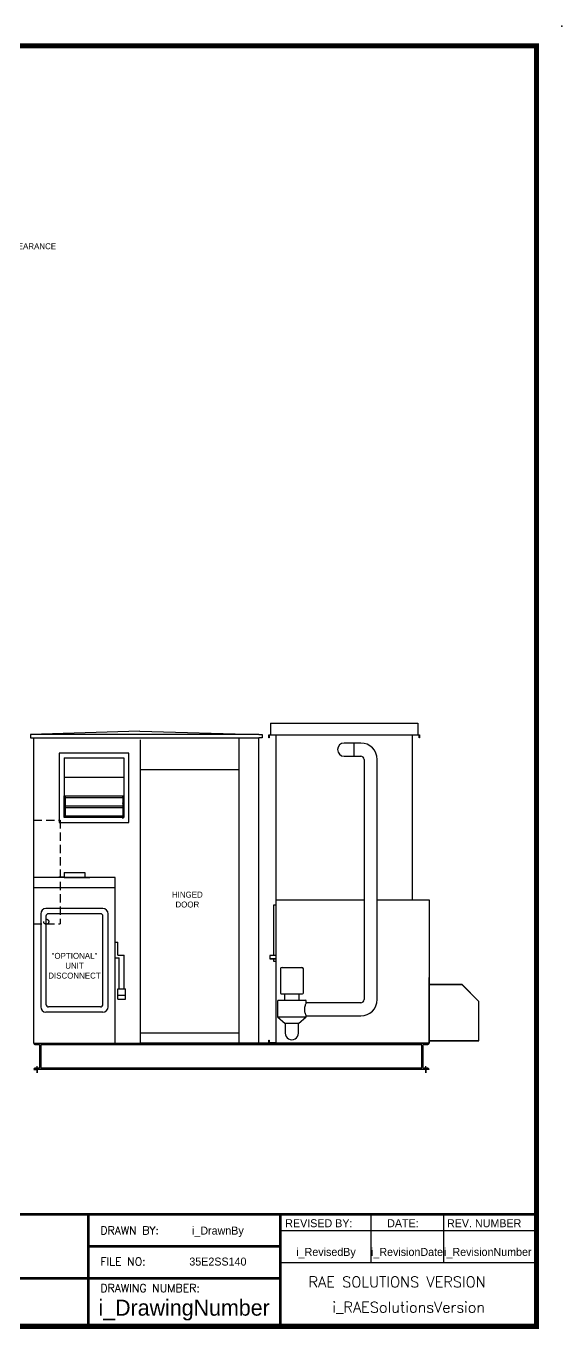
# Model space of a CAD drawing. Header units: inches. Extents: x -268 to 373, y -127 to 277.
# Drawn here: x 210.4 to 373.1, y -118.4 to 277.2 of the extents above; entities that cross this region are included whole.
import ezdxf
from ezdxf.enums import TextEntityAlignment as Align

# ---------------------------------------------------------------- set-up
doc = ezdxf.new("R2010")
doc.units = ezdxf.units.IN
doc.header["$MEASUREMENT"] = 0
doc.linetypes.add('HIDDEN', pattern=[0.375, 0.25, -0.125])
doc.layers.get('0').update_dxf_attribs({"color": 10})
doc.styles.add('SIMPLEX', font='SIMPLEX')

msp = doc.modelspace()

# ---------------------------------------------------------------- linework, layer by layer
at = {"color": 1, "linetype": 'Continuous'}
for p, q in [((284.63186, 65.52227), (329.38186, 65.52227)), ((284.63186, 65.52227), (284.63186, 62.02227)), ((284.63186, 65.49027), (329.38186, 65.49027)), ((284.63186, 65.49027), (284.63186, 61.99027)), ((329.38186, 65.52227), (329.38186, 62.02227)), ((329.38186, 65.49027), (329.38186, 61.99027)), ((284.13186, 62.02227), (286.38186, 62.02227)), ((284.13186, 61.14227), (284.13186, 62.02227)), ((284.13186, 61.99027), (286.38186, 61.99027)), ((284.13186, 61.11027), (284.13186, 61.99027)), ((284.25686, 61.14227), (284.13186, 61.14227)), ((284.25686, 61.11027), (284.13186, 61.11027)), ((286.38186, 61.89727), (284.25686, 61.89727)), ((284.25686, 61.89727), (284.25686, 61.14227)), ((286.38186, 61.86527), (284.25686, 61.86527)), ((284.25686, 61.86527), (284.25686, 61.11027)), ((286.38186, 62.02227), (286.38186, 62.00627)), ((286.38186, 62.02227), (327.63186, 62.02227)), ((286.38186, 62.00627), (327.63186, 62.00627)), ((286.38186, 61.99027), (286.38186, 61.97427)), ((286.38186, 61.99027), (327.63186, 61.99027)), ((286.38186, 61.97427), (327.63186, 61.97427)), ((286.38186, 11.91327), (286.38186, 61.89727)), ((286.38186, 11.88127), (286.38186, 61.86527)), ((310.02277, 59.49027), (307.00686, 59.49027)), ((310.02277, 55.4896), (310.02277, 59.49094)), ((312.02277, 59.49027), (310.02277, 59.49027)), ((327.63186, 62.02227), (329.88186, 62.02227)), ((327.63186, 62.02227), (327.63186, 62.00627)), ((327.63186, 61.99027), (329.88186, 61.99027)), ((327.63186, 61.99027), (327.63186, 61.97427)), ((327.63186, 61.89727), (327.63186, 11.91327)), ((329.75686, 61.89727), (327.63186, 61.89727)), ((327.63186, 61.86527), (327.63186, 11.88127)), ((329.75686, 61.86527), (327.63186, 61.86527)), ((329.75686, 61.14227), (329.75686, 61.89727)), ((329.75686, 61.11027), (329.75686, 61.86527)), ((329.88186, 61.14227), (329.75686, 61.14227)), ((329.88186, 61.11027), (329.75686, 61.11027)), ((329.88186, 62.02227), (329.88186, 61.14227)), ((329.88186, 61.99027), (329.88186, 61.11027)), ((241.57789, 56.45416), (220.45289, 56.45416)), ((220.45289, 56.45416), (220.45289, 35.32916)), ((241.57789, 35.32916), (241.57789, 56.45416)), ((307.00686, 55.49027), (310.02277, 55.49027)), ((310.02277, 55.49027), (312.02277, 55.49027)), ((221.95289, 54.95416), (240.07789, 54.95416)), ((313.02277, 54.49027), (313.02277, -18.36881)), ((317.02277, -18.36881), (317.02277, 54.49027)), ((221.95289, 36.82916), (221.95289, 43.46071)), ((222.01539, 36.89166), (222.01539, 43.46071)), ((222.26539, 43.46071), (222.26539, 43.32916)), ((239.76539, 43.32916), (222.26539, 43.32916)), ((222.26539, 43.32916), (222.26539, 42.82916)), ((239.76539, 42.82916), (222.26539, 42.82916)), ((222.26539, 42.82916), (222.26539, 40.32916)), ((239.76539, 40.32916), (222.26539, 40.32916)), ((222.26539, 40.32916), (222.26539, 39.82916)), ((239.76539, 39.82916), (222.26539, 39.82916)), ((222.26539, 39.82916), (222.26539, 37.32916)), ((239.76539, 43.46071), (239.76539, 43.32916)), ((239.76539, 43.32916), (239.76539, 42.82916)), ((239.76539, 42.82916), (239.76539, 40.32916)), ((239.76539, 40.32916), (239.76539, 39.82916)), ((239.76539, 39.82916), (239.76539, 37.32916)), ((240.01539, 43.46071), (240.01539, 36.89166)), ((240.07789, 43.46071), (240.07789, 36.82916)), ((240.07789, 36.82916), (221.95289, 36.82916)), ((240.01539, 36.89166), (222.01539, 36.89166)), ((239.76539, 37.32916), (222.26539, 37.32916)), ((222.26539, 37.32916), (222.26539, 36.89166)), ((239.76539, 37.32916), (239.76539, 36.89166)), ((220.45289, 35.32916), (241.57789, 35.32916)), ((286.38186, 11.89727), (313.02277, 11.89727)), ((286.38186, -31.47773), (286.38186, 11.89727)), ((286.38186, 11.88127), (313.02277, 11.88127)), ((286.39786, 11.89727), (286.39786, 11.91327)), ((286.39786, 11.86527), (286.39786, 11.88127)), ((317.02277, 11.91327), (327.63186, 11.91327)), ((317.02277, 11.89727), (332.75686, 11.89727)), ((317.02277, 11.88127), (327.63186, 11.88127)), ((327.61586, 11.91327), (327.61586, 11.89727)), ((327.61586, 11.88127), (327.61586, 11.86527)), ((332.75686, 11.89727), (332.75686, -11.68673)), ((285.50686, 10.27227), (285.50686, -4.97773)), ((286.38186, 10.27227), (285.50686, 10.27227)), ((285.50686, 10.24027), (285.50686, -5.00973)), ((286.38186, 10.24027), (285.50686, 10.24027)), ((286.38186, 11.86527), (313.02277, 11.86527)), ((286.38186, -31.50973), (286.38186, 11.86527)), ((317.02277, 11.86527), (332.75686, 11.86527)), ((332.75686, 11.86527), (332.75686, -11.71873)), ((284.38186, -4.97773), (284.38186, -5.97773)), ((286.38186, -4.97773), (284.38186, -4.97773)), ((284.38186, -5.00973), (284.38186, -6.00973)), ((286.38186, -5.00973), (284.38186, -5.00973)), ((284.38186, -5.97773), (286.38186, -5.97773)), ((284.38186, -6.00973), (286.38186, -6.00973)), ((285.50686, -5.97773), (285.50686, -6.72773)), ((285.50686, -6.00973), (285.50686, -6.75973)), ((285.50686, -6.72773), (286.38186, -6.72773)), ((285.50686, -6.75973), (286.38186, -6.75973)), ((287.63186, -9.11881), (287.63186, -16.36881)), ((288.13186, -8.61881), (294.13186, -8.61881)), ((294.63186, -16.36881), (294.63186, -9.11881)), ((332.74086, -11.68673), (332.74086, -31.58673)), ((332.74086, -11.68673), (332.75686, -11.68673)), ((332.74086, -11.71873), (332.74086, -31.61873)), ((332.74086, -11.71873), (332.75686, -11.71873)), ((332.75686, -11.68673), (332.75686, -13.85273)), ((332.75686, -11.71873), (332.75686, -13.88473)), ((332.75686, -13.85273), (332.75686, -30.85273)), ((342.79086, -13.85273), (332.75686, -13.85273)), ((332.75686, -13.88473), (332.75686, -30.88473)), ((342.79086, -13.88473), (332.75686, -13.88473)), ((347.88186, -18.94373), (342.79086, -13.85273)), ((347.88186, -18.97573), (342.79086, -13.88473)), ((286.75686, -18.86881), (286.75686, -23.61881)), ((287.00686, -18.61881), (295.25686, -18.61881)), ((287.88186, -16.61881), (294.38186, -16.61881)), ((288.88186, -16.61881), (288.88186, -18.61881)), ((293.38186, -18.61881), (293.38186, -16.61881)), ((295.50686, -19.36881), (295.50686, -18.86881)), ((312.02277, -19.36881), (295.50686, -19.36881)), ((347.88186, -30.85273), (347.88186, -18.94373)), ((347.88186, -30.88473), (347.88186, -18.97573)), ((286.75686, -23.61881), (295.50686, -23.61881)), ((286.75686, -23.61881), (289.13186, -25.61881)), ((293.13186, -25.61881), (295.50686, -23.61881)), ((295.50686, -23.61881), (295.50686, -23.36854)), ((295.50686, -23.36881), (312.02277, -23.36881)), ((293.13186, -25.61881), (289.13178, -25.61881)), ((289.13186, -25.61881), (289.13186, -28.63477)), ((293.13186, -28.63477), (293.13186, -25.61881)), ((284.13186, -30.72273), (284.25686, -30.72273)), ((284.13186, -31.60273), (284.13186, -30.72273)), ((284.13186, -30.75473), (284.25686, -30.75473)), ((284.13186, -31.63473), (284.13186, -30.75473)), ((332.75686, -31.60273), (284.13186, -31.60273)), ((332.75686, -31.61873), (284.13186, -31.61873)), ((332.75686, -31.63473), (284.13186, -31.63473)), ((332.75686, -31.63473), (284.13186, -31.63473)), ((284.25686, -30.72273), (284.25686, -31.47773)), ((284.25686, -30.75473), (284.25686, -31.50973)), ((284.25686, -31.47773), (286.38186, -31.47773)), ((284.25686, -31.50973), (286.38186, -31.50973)), ((332.74086, -31.58673), (332.75686, -31.58673)), ((332.74086, -31.60273), (332.75686, -31.60273)), ((332.74086, -31.61873), (332.75686, -31.61873)), ((332.74086, -31.61873), (332.75686, -31.61873)), ((332.75686, -30.85273), (332.75686, -31.58673)), ((332.75686, -30.85273), (347.88186, -30.85273)), ((332.75686, -30.88473), (332.75686, -31.61873)), ((332.75686, -30.88473), (347.88186, -30.88473)), ((332.75686, -31.58673), (332.75686, -31.60273)), ((332.75686, -31.60273), (332.75686, -31.61873)), ((332.75686, -31.61873), (332.75686, -31.63473)), ((332.75686, -31.61873), (332.75686, -31.63473))]:
    msp.add_line(p, q, dxfattribs=at)
at = {"color": 1, "ltscale": 5}
for p, q in [((244.94436, 63.11027), (211.75686, 62.11027)), ((281.13186, 62.11027), (211.75686, 62.11027)), ((212.75686, 62.11027), (211.75686, 62.11027)), ((211.75686, 62.11027), (211.75686, 61.11027)), ((211.75686, 61.11027), (212.75686, 61.11027)), ((211.75686, 61.11027), (281.13186, 61.11027)), ((212.75686, -31.63473), (212.75686, 61.11027)), ((244.94436, 63.11027), (281.13186, 62.11027)), ((245.13186, -31.63473), (245.13186, 60.49027)), ((275.13186, -31.63473), (275.13186, 61.11027)), ((275.13186, -31.63473), (275.13186, 60.49027)), ((281.13186, 62.11027), (282.13186, 62.11027)), ((281.13186, -31.63473), (281.13186, 61.11027)), ((282.13186, 61.11027), (281.13186, 61.11027)), ((282.13186, 62.11027), (282.13186, 61.11027)), ((275.13186, 51.36527), (245.13186, 51.36527)), ((212.75686, -31.63473), (212.75686, -31.63473)), ((212.75686, -31.63473), (332.75686, -31.63473)), ((215.00686, -39.63473), (215.00686, -31.63473)), ((275.13186, -28.63473), (245.13186, -28.63473)), ((275.13186, -31.63473), (245.13186, -31.63473)), ((281.13186, -31.63473), (275.13186, -31.63473)), ((284.13186, -31.63473), (281.13186, -31.63473)), ((284.13186, -31.63473), (281.13186, -31.63473)), ((330.50686, -31.63473), (330.50686, -39.63473)), ((332.75686, -31.63473), (332.75686, -31.63473)), ((213.13186, -32.00973), (214.25686, -32.00973)), ((214.63186, -38.88473), (214.63186, -32.38473)), ((215.00686, -32.00973), (330.50686, -32.00973)), ((330.88186, -32.38473), (330.88186, -38.88473)), ((331.25686, -32.00973), (332.38186, -32.00973)), ((214.25686, -39.25973), (213.13186, -39.25973)), ((213.75686, -40.63473), (213.75686, -38.63473)), ((330.50686, -39.25973), (215.00686, -39.25973)), ((332.38186, -39.25973), (331.25686, -39.25973)), ((331.75686, -40.63473), (331.75686, -38.63473)), ((332.75686, -39.63473), (212.75686, -39.63473)), ((212.75686, -39.63473), (212.75686, -39.63473)), ((212.75686, -39.63473), (213.75686, -39.63473)), ((213.75686, -39.63473), (213.75686, -40.63473)), ((332.75686, -39.63473), (331.75686, -39.63473)), ((331.75686, -39.63473), (331.75686, -40.63473)), ((332.75686, -39.63473), (332.75686, -39.63473))]:
    msp.add_line(p, q, dxfattribs=at)
at = {"ltscale": 5}
for p, q in [((221.95289, 54.95416), (221.95289, 43.46071)), ((240.07789, 54.95416), (240.07789, 43.46071)), ((221.95289, 49.11866), (240.07789, 49.11866)), ((221.95289, 43.46071), (240.07789, 43.46071))]:
    msp.add_line(p, q, dxfattribs=at)
at = {"color": 1, "linetype": 'HIDDEN', "ltscale": 10}
for p, q in [((212.75686, 36.07628), (220.75686, 36.07628)), ((212.75686, 36.07628), (220.75686, 36.07628)), ((220.75686, 36.07628), (220.75686, 4.57628)), ((212.75686, 4.57628), (220.75686, 4.57628)), ((224.27453, -31.63473), (256.27453, -31.63473))]:
    msp.add_line(p, q, dxfattribs=at)
at = {"color": 1}
for p, q in [((221.96639, 20.2032), (221.96639, 18.63101)), ((221.96639, 20.2032), (228.25514, 20.2032)), ((228.25514, 20.2032), (228.25514, 18.63101)), ((237.46467, 18.67527), (212.75686, 18.67527)), ((221.96639, 18.72927), (220.3942, 18.72927)), ((221.96639, 18.63101), (220.3942, 18.63101)), ((221.96639, 18.63101), (228.25514, 18.63101)), ((228.25514, 18.72927), (229.82733, 18.72927)), ((228.25514, 18.63101), (229.82733, 18.63101)), ((237.46467, -31.63473), (237.46467, 18.67527)), ((237.46467, 15.5309), (212.75686, 15.5309)), ((237.46467, 15.5309), (212.75686, 15.5309)), ((233.7578, 9.24215), (216.46373, 9.24215)), ((233.7578, 9.24215), (216.46373, 9.24215)), ((214.89155, 7.66996), (214.89155, -20.62941)), ((216.46373, 6.88387), (216.46373, -19.84332)), ((232.9717, 7.66996), (217.24983, 7.66996)), ((232.9717, 7.66996), (217.24983, 7.66996)), ((233.7578, -19.84332), (233.7578, 6.88387)), ((235.32998, -20.62941), (235.32998, 7.66996)), ((237.46467, -0.97707), (238.25076, -0.97707)), ((238.25076, -4.90754), (238.25076, -0.97707)), ((237.46467, -5.69363), (238.64381, -5.69363)), ((238.25076, -4.90754), (240.216, -4.90754)), ((238.64381, -15.12676), (238.64381, -5.69363)), ((240.216, -15.12676), (240.216, -4.90754)), ((238.25076, -18.27113), (238.25076, -15.12676)), ((238.25076, -15.12676), (240.60905, -15.12676)), ((240.60905, -18.27113), (240.60905, -15.12676)), ((238.25076, -17.09199), (240.60905, -17.09199)), ((238.25076, -18.27113), (240.60905, -18.27113)), ((233.7578, -22.2016), (216.46373, -22.2016)), ((233.7578, -22.2016), (216.46373, -22.2016)), ((232.9717, -20.62941), (217.24983, -20.62941)), ((232.9717, -20.62941), (217.24983, -20.62941))]:
    msp.add_line(p, q, dxfattribs=at)
at = {"lineweight": 30}
for p, q in [((93.24945, -83.60395), (287.64945, -83.60395)), ((229.32945, -83.60395), (229.32945, -103.04395)), ((287.64945, -83.60395), (287.64945, -117.62395)), ((287.64945, -83.60395), (365.40945, -83.60395)), ((287.64945, -83.60395), (287.64945, -88.46395)), ((315.08642, -83.60395), (315.08642, -98.18395)), ((337.18268, -83.60395), (337.18268, -98.18395)), ((287.64945, -88.46395), (365.40945, -88.46395)), ((229.32945, -93.32395), (287.64945, -93.32395)), ((229.32945, -103.04395), (229.32945, -93.32395)), ((287.64945, -98.18395), (365.40945, -98.18395)), ((287.64945, -103.04395), (93.24945, -103.04395)), ((229.32945, -103.04395), (229.32945, -117.62395))]:
    msp.add_line(p, q, dxfattribs=at)
at = {"const_width": 1.5552}
msp.add_lwpolyline([(-256.67055, -117.62395), (365.40945, -117.62395), (365.40945, 271.17605), (-256.67055, 271.17605), (-256.67055, -117.62395)], dxfattribs=at)
at = {"lineweight": 30, "const_width": 0.7776}
for points in [[(365.40945, -83.60395), (-101.15055, -83.60395), (-101.15055, -117.62395)], [(229.32945, -83.60395), (229.32945, -117.62395)], [(287.64945, -117.62395), (287.64945, -83.60395), (365.40945, -83.60395)], [(287.64945, -93.32395), (229.32945, -93.32395), (229.32945, -117.62395)], [(287.64945, -103.04395), (93.24945, -103.04395)]]:
    msp.add_lwpolyline(points, dxfattribs=at)
at = {"color": 1, "linetype": 'HIDDEN', "ltscale": 10}
msp.add_circle((216.54933, 5.23682), 0.7702, dxfattribs=at)
at = {"color": 1, "linetype": 'Continuous'}
for centre, radius, start, end in [((307.00686, 57.49027), 2, 90, 270), ((312.02277, 54.49027), 5, 0, 90), ((312.02277, 54.49027), 1, 0, 90), ((231.01539, 45.89166), 9.53125, 199.2198645, 203.3598377), ((231.01539, 45.89166), 9.59375, 200.263336, 204.2095026), ((231.01539, 45.89166), 9.90625, 204.6987423, 207.9593124), ((231.01539, 45.89166), 9.96875, 205.4685689, 208.6287164), ((231.01539, 45.89166), 10.28125, 208.9100268, 211.6724334), ((231.01539, 45.89166), 10.34375, 209.5308265, 212.2292036), ((231.01539, 45.89166), 9.21875, 195.2894706, 198.3497386), ((231.01539, 45.89166), 9.15625, 195.3964128, 197.1314638), ((231.01539, 45.89166), 9.15625, 342.8685362, 344.6035872), ((231.01539, 45.89166), 9.21875, 341.6502614, 344.7105294), ((231.01539, 45.89166), 9.90625, 332.0406876, 335.3012577), ((231.01539, 45.89166), 9.96875, 331.3712836, 334.5314311), ((231.01539, 45.89166), 10.28125, 328.3275666, 331.0899732), ((231.01539, 45.89166), 10.34375, 327.7707964, 330.4691735), ((231.01539, 40.49293), 9.53125, 336.6401623, 340.7801355), ((231.01539, 40.49293), 9.59375, 335.7904974, 339.736664), ((288.13186, -9.11881), 0.5, 90, 180), ((294.13186, -9.11881), 0.5, 0, 90), ((287.00686, -18.86881), 0.25, 90, 180), ((287.88186, -16.36881), 0.25, 180, 270), ((294.38186, -16.36881), 0.25, 270, 0), ((295.25686, -18.86881), 0.25, 0, 90), ((312.02277, -18.36881), 1, 270, 0), ((312.02277, -18.36881), 5, 270, 0), ((291.13186, -28.63477), 2, 179.9999994, 0), ((291.13186, -28.63477), 2, 0, 0.0012158)]:
    msp.add_arc(centre, radius, start, end, dxfattribs=at)
at = {"color": 1}
for centre, radius, start, end in [((216.46373, 7.66996), 1.57219, 90, 180), ((233.7578, 7.66996), 1.57219, 0, 90), ((217.24983, 6.88387), 0.78609, 90, 180), ((232.9717, 6.88387), 0.78609, 0, 90), ((216.46373, -20.62941), 1.57219, 180, 270), ((217.24983, -19.84332), 0.78609, 180, 270), ((232.9717, -19.84332), 0.78609, 270, 0), ((233.7578, -20.62941), 1.57219, 270, 0)]:
    msp.add_arc(centre, radius, start, end, dxfattribs=at)
at = {"color": 1, "ltscale": 5}
for centre, start, end in [((213.13186, -31.63473), 180, 270), ((332.38186, -31.63473), 270, 360), ((214.25686, -32.38473), 0, 90), ((331.25686, -32.38473), 90, 180), ((213.13186, -39.63473), 90, 180), ((214.25686, -38.88473), 270, 0), ((331.25686, -38.88473), 180, 270), ((332.38186, -39.63473), 0, 90)]:
    msp.add_arc(centre, 0.375, start, end, dxfattribs=at)
at = {"color": 1, "linetype": 'Continuous'}
msp.add_open_spline([(295.50039, -23.35459), (295.49053, -23.33287), (295.46926, -23.28612), (295.43971, -23.21727), (295.4059, -23.13848), (295.36127, -23.03075), (295.31332, -22.89976), (295.26698, -22.77315), (295.21755, -22.62481), (295.17295, -22.4595), (295.12698, -22.28907), (295.08615, -22.1006), (295.05921, -21.90139), (295.0335, -21.71126), (295.02044, -21.51134), (295.0233, -21.31261), (295.02629, -21.10477), (295.04669, -20.89824), (295.07925, -20.70438), (295.11458, -20.49398), (295.16422, -20.29851), (295.21653, -20.12642), (295.26303, -19.97345), (295.31162, -19.83896), (295.35517, -19.72697), (295.40032, -19.61083), (295.44004, -19.51887), (295.46672, -19.45828), (295.49248, -19.39978), (295.50608, -19.37052), (295.50686, -19.36881)], degree=3, knots=[0.0374906332, 0.0374906332, 0.0374906332, 0.0374906332, 0.1235133474, 0.1235133474, 0.1235133474, 0.2219510665, 0.2219510665, 0.2219510665, 0.3170941739, 0.3170941739, 0.3170941739, 0.4151858715, 0.4151858715, 0.4151858715, 0.5088101981, 0.5088101981, 0.5088101981, 0.6067303727, 0.6067303727, 0.6067303727, 0.7129996195, 0.7129996195, 0.7129996195, 0.8074624926, 0.8074624926, 0.8074624926, 0.905420293, 0.905420293, 0.905420293, 1, 1, 1, 1], dxfattribs=at)
msp.add_open_spline([(295.50681, -23.36876), (295.50682, -23.36877), (295.50469, -23.36406), (295.50039, -23.35459)], degree=3, dxfattribs=at)
for p in [(373.11836, 277.16532), (287.64945, -117.62395)]:
    msp.add_point(p)

# ---------------------------------------------------------------- texts
at = {"color": 1}
msp.add_text('108" MINIMUM SERVICE CLEARANCE', height=1.8, dxfattribs=at).set_placement((176.55463, 209.42447))
at = {"lineweight": 30}
for s, p in [('REVISED BY:', (289.10806, -87.5214)), ('DATE:', (320.05242, -87.5214)), ('REV. NUMBER', (338.2243, -87.5214))]:
    msp.add_text(s, height=2.43, dxfattribs=at).set_placement(p)
at = {"lineweight": 30, "style": 'SIMPLEX'}
for s, height, p in [('DRAWN BY:', 2.43, (232.97445, -89.67895)), ('FILE NO:', 2.43, (232.97445, -99.16402)), ('RAE SOLUTIONS VERSION', 3.22704, (296.16877, -105.75101)), ('DRAWING NUMBER:', 2.43, (232.97445, -107.22038))]:
    msp.add_text(s, height=height, dxfattribs=at).set_placement(p)
at = {"lineweight": 30}
for s, height, p in [('i_DrawnBy', 2.43, (268.66569, -89.75902)), ('i_RevisedBy', 2.43, (301.49195, -96.23464)), ('i_RevisionDate', 2.43, (326.07858, -96.23464)), ('i_RevisionNumber', 2.43, (350.61795, -96.23464)), ('35E2SS140', 2.43, (268.66569, -99.1607)), ('i_DrawingNumber', 4.86, (258.40064, -114.3722))]:
    msp.add_text(s, height=height, dxfattribs=at).set_placement(p, align=Align.CENTER)
at = {"lineweight": 30, "style": 'SIMPLEX'}
msp.add_text('i_RAESolutionsVersion', height=3.22704, dxfattribs=at).set_placement((326.60966, -113.41877), align=Align.CENTER)
at = {"color": 1, "ltscale": 5, "char_height": 1.8}
for s, insert, attachment_point in [('HINGED\\PDOOR', (259.38659, 11.94752), 5), ('"OPTIONAL"\\PUNIT\\PDISCONNECT', (225.12138, -4.22441), 2)]:
    msp.add_mtext(s, dxfattribs=dict(at, insert=insert, attachment_point=attachment_point))

doc.saveas('drawing.dxf')
